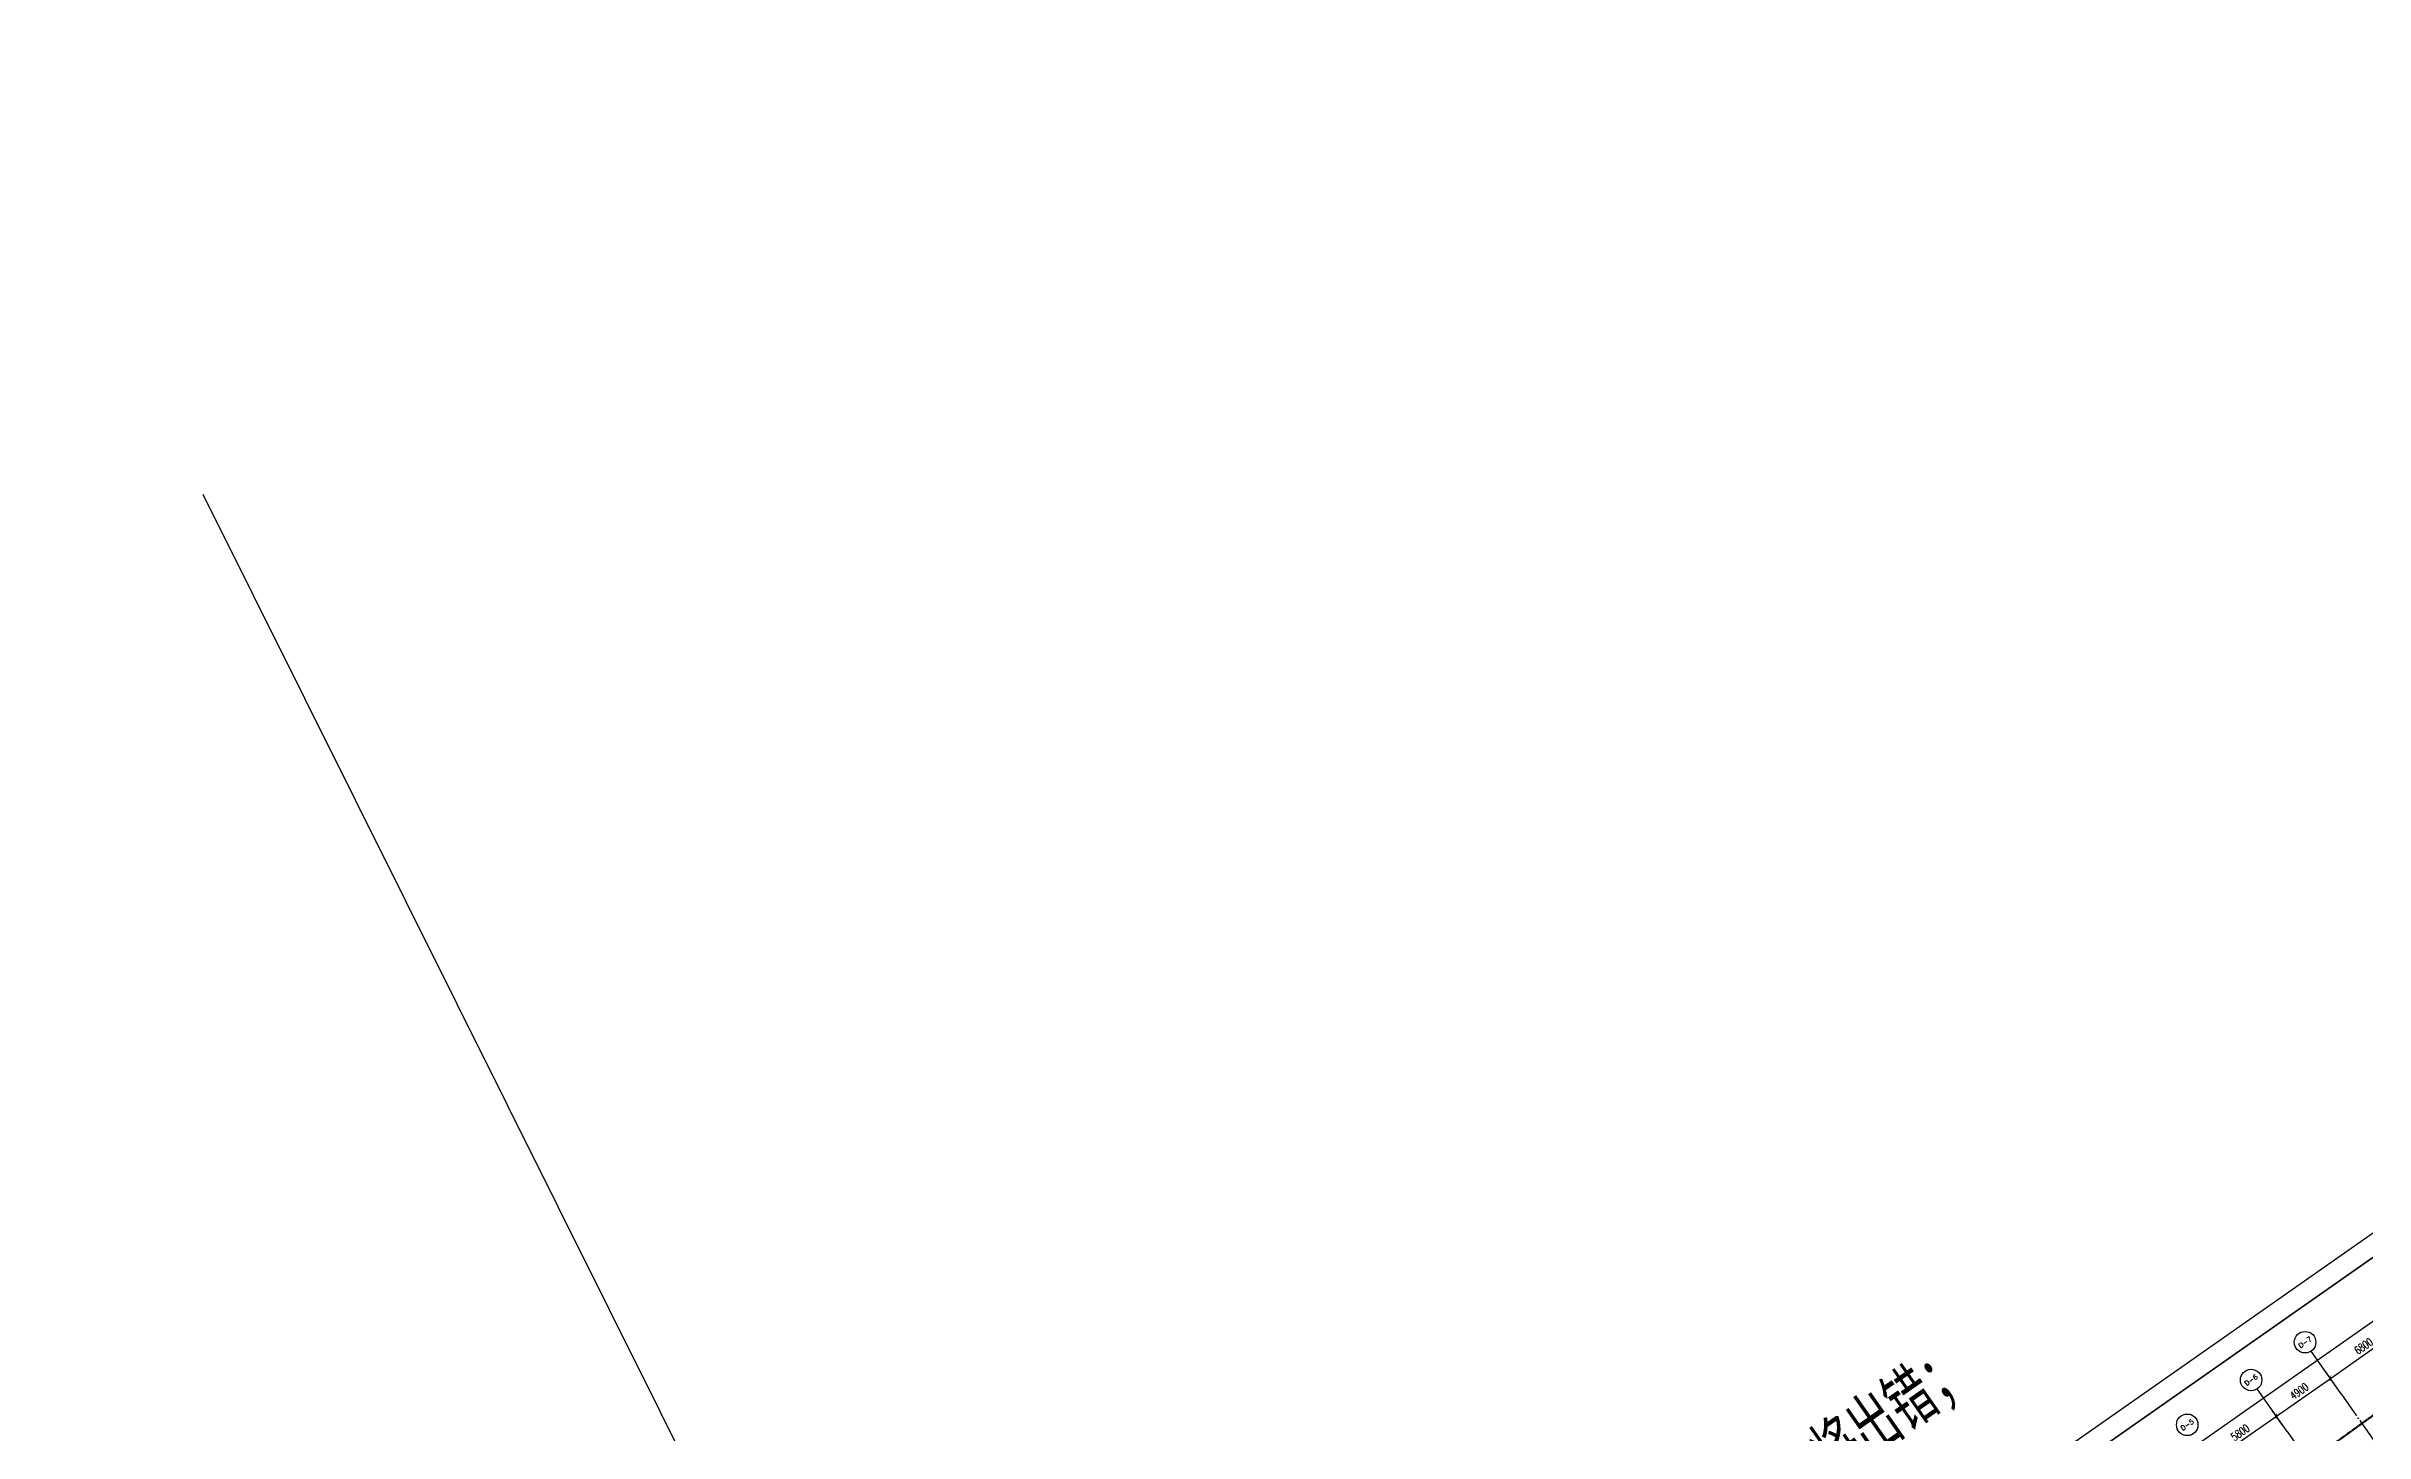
# Model space of a CAD drawing. Header units: millimetres. Extents: x 1089227 to 13101469, y 618865 to 10240562.
# Drawn here: x 2094722 to 2267102, y 4926421 to 5029464 of the extents above; entities that cross this region are included whole.
import ezdxf
from ezdxf.enums import TextEntityAlignment as Align

# ---------------------------------------------------------------- set-up
doc = ezdxf.new("R2010")
doc.units = ezdxf.units.MM
doc.header["$LTSCALE"] = 1000
doc.header["$PDMODE"] = 3
doc.header["$PDSIZE"] = 200
doc.linetypes.add('A09-G-CTRL-用地红线+建筑退线_设计区$0$A02-G-MAIN-用地红线+退线_设计区$0$Redline1', pattern=[20, 10, -2, 2, -2, 2, -2])
doc.linetypes.add('DOTE', pattern=[2.42, 2, -0.2, 0.02, -0.2])
doc.layers.get('0').update_dxf_attribs({"linetype": 'CONTINUOUS'})
doc.layers.get('Defpoints').update_dxf_attribs({"linetype": 'CONTINUOUS'})
doc.layers.add('0914调整', color=1, linetype='CONTINUOUS', plot=False)
doc.layers.add('TK-MEMO', color=8, linetype='CONTINUOUS', plot=False)
doc.layers.add('A09-G-CTRL-用地红线+建筑退线_设计区$0$Z-REDL(用地红线)', color=10, linetype='CONTINUOUS', lineweight=60)
for name, color, linetype in [('AXIS', 3, 'CONTINUOUS'), ('AXIS_TEXT', 7, 'CONTINUOUS'), ('DOTE', 1, 'DOTE'), ('LWK-轴线-编号', 7, 'CONTINUOUS'), ('TK', 4, 'CONTINUOUS'), ('TK-TEXT', 7, 'CONTINUOUS'), ('VHBoundary', 4, 'CONTINUOUS')]:
    doc.layers.add(name, color=color, linetype=linetype)
doc.styles.add('_TCH_AXIS', font='COMPLEX', dxfattribs={"bigfont": 'AllInOneBig.shx'})
doc.styles.add('_TCH_DIM_T3', font='SIMPLEX', dxfattribs={"width": 0.705882, "bigfont": 'AllInOneBig.shx'})
doc.styles.add('COMPLEX', font='COMPLEX', dxfattribs={"bigfont": 'AllInOneBig.shx'})
doc.styles.add('SADITK', font='sadixcsg.shx', dxfattribs={"bigfont": 'AllInOneBig.shx'})
doc.styles.add('SADITK-SX', font='simfang.ttf', dxfattribs={"width": 0.7})
doc.dimstyles.new('_TCH_ARCH&&200', dxfattribs={"dimtxt": 595, "dimasz": 200, "dimexe": 500, "dimexo": 600, "dimgap": 252.5, "dimtad": 1, "dimdec": 0, "dimzin": 0, "dimdsep": 46, "dimtxsty": '_TCH_DIM_T3', "dimblk": 'ARCHTICK', "dimcen": 0.09, "dimclrt": 7, "dimazin": 2, "dimtfac": 1, "dimtdec": 0, "dimtix": 1, "dimtmove": 2, "dimatfit": 3, "dimfxl": 0, "dimtolj": 1, "dimtzin": 0, "dimarcsym": 0})

# ---------------------------------------------------------------- blocks, each defined once
blk = doc.blocks.new('0323最综用地红线')
at = {"layer": 'A09-G-CTRL-用地红线+建筑退线_设计区$0$Z-REDL(用地红线)', "color": 1, "linetype": 'A09-G-CTRL-用地红线+建筑退线_设计区$0$A02-G-MAIN-用地红线+退线_设计区$0$Redline1', "ltscale": 0.0005}
blk.add_lwpolyline([(8200699, 3623266), (8228263, 3643169)], dxfattribs=at)
blk = doc.blocks.new('template_31-施工图_A0_A0_1.0000_3fa9c08c64a9101061c9a26412af947e', base_point=(-1189, 0))
at = {"layer": 'TK'}
blk.add_lwpolyline([(-1189, 841), (1189, 841), (1189, 0), (-1189, 0)], close=True, dxfattribs=at)
at = {"layer": 'TK', "const_width": 0.8}
blk.add_lwpolyline([(-1164, 831), (-1164, 10), (1179, 10), (1179, 831)], close=True, dxfattribs=at)
at = {"layer": 'VHBoundary'}
blk.add_lwpolyline([(-1189, 841), (1189, 841), (1189, 0), (-1189, 0)], close=True, dxfattribs=at)
at = {"layer": 'TK-MEMO', "style": 'SADITK', "width": 0.8}
blk.add_text('同一行需多名人员签字时，印刷体签名：1.同一行人名在同一单元中（图框、同个参照或块），若分多个，签字将出错；', height=28.5, dxfattribs=at).set_placement((-1190.3, 882.1), align=Align.BOTTOM_LEFT)
at = {"layer": 'TK-TEXT', "style": 'SADITK-SX', "width": 0.7}
for tag, p in [('市政会签', (-1176, 381.5)), ('园林会签', (-1176, 343.5)), ('幕墙会签', (-1176, 305.5)), ('装饰会签', (-1176, 267.5)), ('燃气会签', (-1176, 229.5)), ('暖通会签', (-1176, 191.5)), ('电气会签', (-1176, 153.5)), ('给排水会签', (-1176, 115.5)), ('结构会签', (-1176, 77.5)), ('建筑会签', (-1176, 39.5))]:
    blk.add_attdef(tag, text='', height=4, rotation=90, dxfattribs=at).set_placement(p, align=Align.MIDDLE_CENTER)
for tag, height, p in [('专业审定', 4, (1134.7, 268)), ('专业审核', 4, (1134.7, 248)), ('项目负责1', 4, (1134.7, 238)), ('项目负责2', 4, (1134.7, 228)), ('专业负责1', 4, (1134.7, 218)), ('专业负责2', 4, (1134.7, 208)), ('专业校对', 4, (1134.7, 198)), ('专业设计', 4, (1134.7, 188)), ('方案设计', 4, (1134.7, 178)), ('专业制图', 4, (1134.7, 168)), ('建设单位_001', 4, (1148.5, 140)), ('建设地点_001', 4, (1148.5, 124)), ('工程名称_001', 4, (1148.5, 106)), ('子项名称_001', 4, (1148.5, 86)), ('图纸名称_001', 4, (1148.5, 66)), ('版次', 4, (1129.5, 53)), ('日期', 4, (1165, 53)), ('图别', 4, (1129.5, 43)), ('图号', 4, (1165, 43)), ('合同号', 4, (1136, 30)), ('项目编号1', 2, (1114.1, 13.6)), ('阶段编号1', 2, (1132.2, 13.8)), ('子项编号1', 2, (1144.7, 13.8))]:
    blk.add_attdef(tag, text='', height=height, dxfattribs=at).set_placement(p, align=Align.MIDDLE_CENTER)
blk = doc.blocks.new('_ArchTick')
at = {"color": 0, "linetype": 'ByBlock', "const_width": 0.3}
blk.add_lwpolyline([(-0.71, -0.71), (0.71, 0.71)], dxfattribs=at)
blk = doc.blocks.new('*D389')
at = {"layer": 'AXIS', "color": 0, "lineweight": -2, "transparency": 16777216}
for p, q in [((-98878, 113363), (-100580, 115794)), ((-165117, 69986), (-100294, 115385)), ((-163701, 67964), (-165404, 70395))]:
    blk.add_line(p, q, dxfattribs=at)
at = {"layer": 'Defpoints', "color": 0, "transparency": 16777216}
for p in [(-100294, 115385), (-98534, 112872), (-163357, 67473)]:
    blk.add_point(p, dxfattribs=at)
at = {"layer": 'AXIS', "color": 0, "lineweight": -2, "transparency": 16777216, "xscale": 200, "yscale": 200, "zscale": 200}
for p, rotation in [((-100294, 115385), 35.00532206532475), ((-165117, 69986), 215.0053220653248)]:
    blk.add_blockref('_ArchTick', p, dxfattribs=dict(at, rotation=rotation))
at = {"layer": 'AXIS', "color": 7, "transparency": 16777216, "insert": (-133021, 93136), "char_height": 595, "attachment_point": 5, "rotation": 35.00532, "style": '_TCH_DIM_T3'}
blk.add_mtext('\\A1;79140', dxfattribs=at)
blk = doc.blocks.new('*D394')
at = {"layer": 'AXIS', "color": 0, "lineweight": -2, "transparency": 16777216}
for p, q in [((-120633, 99103), (-115882, 102430)), ((-115423, 101775), (-116169, 102840)), ((-120174, 98448), (-120920, 99513))]:
    blk.add_line(p, q, dxfattribs=at)
at = {"layer": 'Defpoints', "color": 0, "transparency": 16777216}
for p in [(-115882, 102430), (-115079, 101284), (-119830, 97957)]:
    blk.add_point(p, dxfattribs=at)
at = {"layer": 'AXIS', "color": 0, "lineweight": -2, "transparency": 16777216, "xscale": 200, "yscale": 200, "zscale": 200}
for p, rotation in [((-115882, 102430), 35.00532206532463), ((-120633, 99103), 215.0053220653246)]:
    blk.add_blockref('_ArchTick', p, dxfattribs=dict(at, rotation=rotation))
at = {"layer": 'AXIS', "color": 7, "transparency": 16777216, "insert": (-118573, 101217), "char_height": 595, "attachment_point": 5, "rotation": 35.00532, "style": '_TCH_DIM_T3'}
blk.add_mtext('\\A1;5800', dxfattribs=at)
blk = doc.blocks.new('*D395')
at = {"layer": 'AXIS', "color": 0, "lineweight": -2, "transparency": 16777216}
for p, q in [((-115882, 102430), (-111869, 105241)), ((-111410, 104586), (-112155, 105651)), ((-115423, 101775), (-116169, 102840))]:
    blk.add_line(p, q, dxfattribs=at)
at = {"layer": 'Defpoints', "color": 0, "transparency": 16777216}
for p in [(-111869, 105241), (-111066, 104095), (-115079, 101284)]:
    blk.add_point(p, dxfattribs=at)
at = {"layer": 'AXIS', "color": 0, "lineweight": -2, "transparency": 16777216, "xscale": 200, "yscale": 200, "zscale": 200}
for p, rotation in [((-111869, 105241), 35.00532206532168), ((-115882, 102430), 215.0053220653217)]:
    blk.add_blockref('_ArchTick', p, dxfattribs=dict(at, rotation=rotation))
at = {"layer": 'AXIS', "color": 7, "transparency": 16777216, "insert": (-114191, 104286), "char_height": 595, "attachment_point": 5, "rotation": 35.00532, "style": '_TCH_DIM_T3'}
blk.add_mtext('\\A1;4900', dxfattribs=at)
blk = doc.blocks.new('*D396')
at = {"layer": 'AXIS', "color": 0, "lineweight": -2, "transparency": 16777216}
for p, q in [((-111869, 105241), (-106299, 109142)), ((-105840, 108487), (-106585, 109552)), ((-111410, 104586), (-112155, 105651))]:
    blk.add_line(p, q, dxfattribs=at)
at = {"layer": 'Defpoints', "color": 0, "transparency": 16777216}
for p in [(-106299, 109142), (-105496, 107996), (-111066, 104095)]:
    blk.add_point(p, dxfattribs=at)
at = {"layer": 'AXIS', "color": 0, "lineweight": -2, "transparency": 16777216, "xscale": 200, "yscale": 200, "zscale": 200}
for p, rotation in [((-106299, 109142), 35.00532206532372), ((-111869, 105241), 215.0053220653237)]:
    blk.add_blockref('_ArchTick', p, dxfattribs=dict(at, rotation=rotation))
at = {"layer": 'AXIS', "color": 7, "transparency": 16777216, "insert": (-109399, 107642), "char_height": 595, "attachment_point": 5, "rotation": 35.00532, "style": '_TCH_DIM_T3'}
blk.add_mtext('\\A1;6800', dxfattribs=at)
blk = doc.blocks.new('_AXISO')
blk.add_circle((0, 0), 0.5)
at = {"layer": 'AXIS_TEXT', "style": 'COMPLEX', "width": 1.041667}
blk.add_attdef('A', text='', height=0.56, dxfattribs=at).set_placement((-0.25, -0.28), (0.25, -0.28), align=Align.FIT)
blk = doc.blocks.new('ljm2')
at = {"layer": '0914调整'}
blk.add_lwpolyline([(-139829, -5258), (-215365, 146221)], dxfattribs=at)
blk = doc.blocks.new('裙房轴网260428')
at = {"layer": 'AXIS'}
for p, q in [((-111065.7, 104094.8), (-113290.8, 107272)), ((-115079.3, 101283.9), (-117304.4, 104461.1))]:
    blk.add_line(p, q, dxfattribs=at)
at = {"layer": 'DOTE', "color": 16, "linetype": 'DOTE'}
for p, q in [((-111065.7, 104094.8), (-98650, 86366.9)), ((-115079.3, 101283.9), (-103550, 84821.6))]:
    blk.add_line(p, q, dxfattribs=at)
at = {"layer": 'AXIS'}
ref = blk.add_blockref('_AXISO', (-113749.8, 107927.3), dxfattribs=dict(at, xscale=1600, yscale=1600, zscale=1600, rotation=35.00532206532444))
ref.add_attrib('A', 'D-7', dxfattribs={"layer": 'LWK-轴线-编号', "height": 359.3, "rotation": 35.005322, "style": '_TCH_AXIS'}).set_placement((-114081.2, 107475.9), (-113212.3, 108084.4), align=Align.FIT)
ref = blk.add_blockref('_AXISO', (-117763.3, 105116.4), dxfattribs=dict(at, xscale=1600, yscale=1600, zscale=1600, rotation=35.00532206532444))
ref.add_attrib('A', 'D-6', dxfattribs={"layer": 'LWK-轴线-编号', "height": 359.3, "rotation": 35.005322, "style": '_TCH_AXIS'}).set_placement((-118094.7, 104665), (-117225.8, 105273.5), align=Align.FIT)
ref = blk.add_blockref('_AXISO', (-122514.1, 101789.2), dxfattribs=dict(at, xscale=1600, yscale=1600, zscale=1600, rotation=35.00532206532444))
ref.add_attrib('A', 'D-5', dxfattribs={"layer": 'LWK-轴线-编号', "height": 359.3, "rotation": 35.005322, "style": '_TCH_AXIS'}).set_placement((-122845.5, 101337.8), (-121976.6, 101946.3), align=Align.FIT)
for p1, p2, distance, picture, middle in [((-163357, 67472.9), (-98533.5, 112871.7), 3068.1, '*D389', (-133020.8, 93135.9)), ((-111065.7, 104094.8), (-105495.8, 107995.7), 1399.4, '*D396', (-109399.1, 107642)), ((-115079.3, 101283.9), (-111065.7, 104094.8), 1399.4, '*D395', (-114190.8, 104286.2)), ((-119830.1, 97956.8), (-115079.3, 101283.9), 1399.4, '*D394', (-118573, 101217.1))]:
    dim = blk.add_aligned_dim(p1=p1, p2=p2, distance=distance, dimstyle='_TCH_ARCH&&200', dxfattribs=at)
    dim.commit()
    dim.dimension.update_dxf_attribs({"geometry": picture, "text_midpoint": middle})
blk = doc.blocks.new('04地块地下轴网260428')
blk.add_blockref('裙房轴网260428', (0, 0))

msp = doc.modelspace()

# ---------------------------------------------------------------- block references
at = {"xscale": 150, "yscale": 150, "zscale": 150, "rotation": 35.00532206532363}
msp.add_blockref('template_31-施工图_A0_A0_1.0000_3fa9c08c64a9101061c9a26412af947e', (2173834.707, 4721512.406), dxfattribs=at)
for name, p in [('ljm2', (2321740.007, 4849921.046)), ('0323最综用地红线', (-5959157.568, 1285525.343)), ('04地块地下轴网260428', (2376423.723, 4825211.796))]:
    msp.add_blockref(name, p)

doc.saveas('drawing.dxf')
